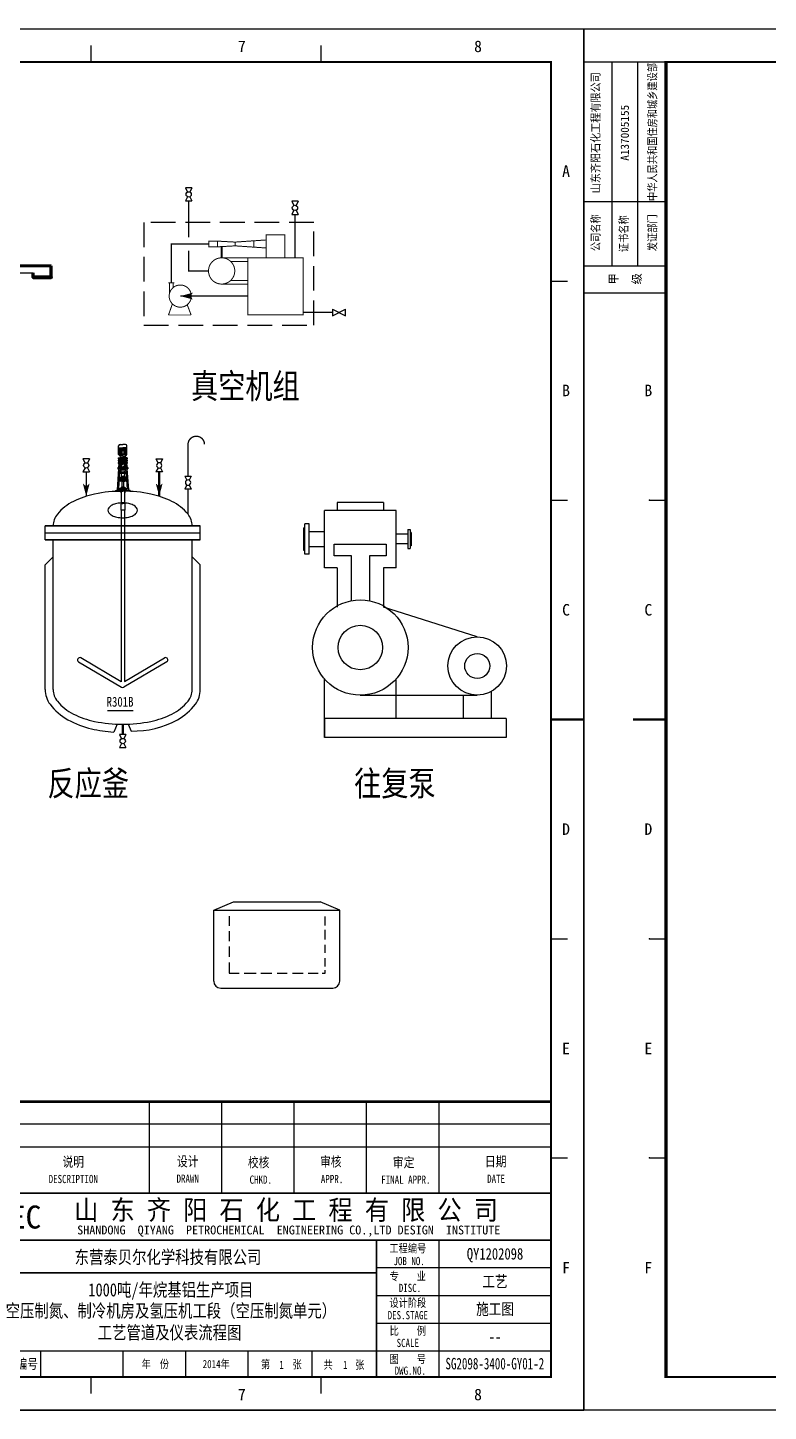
# Model space of a CAD drawing. Header units: millimetres. Extents: x 9671 to 25689, y -17516 to -2951.
# Drawn here: x 24038.2 to 24263.2, y -4598.2 to -4177.4 of the extents above; entities that cross this region are included whole.
import ezdxf
from ezdxf.enums import TextEntityAlignment as Align

# ---------------------------------------------------------------- set-up
doc = ezdxf.new("R2010")
doc.units = ezdxf.units.MM
doc.linetypes.add('DASH', pattern=[0.35, 0.25, -0.1])
for name, color, linetype in [('01', 7, 'Continuous'), ('5剖面线层', 2, 'Continuous'), ('A', 2, 'Continuous'), ('arrow', 7, 'Continuous'), ('gyx', 6, 'Continuous'), ('sb', 2, 'Continuous')]:
    doc.layers.add(name, color=color, linetype=linetype)
for name, color, linetype, lineweight in [('CAXA0', 7, 'Continuous', 70), ('主管线', 1, 'Continuous', 80), ('循环水', 3, 'Continuous', 40), ('空气', 7, 'Continuous', 40), ('设备', 4, 'Continuous', 30), ('辅助物料', 5, 'Continuous', 40)]:
    doc.layers.add(name, color=color, linetype=linetype, lineweight=lineweight)
doc.styles.add('QSDI', font='SimSun.ttf', dxfattribs={"width": 0.8})

# ---------------------------------------------------------------- blocks, each defined once
blk = doc.blocks.new('2#图框，横')
for p, q in [((7777.69, 0), (7777.69, 420)), ((7777.69, 420), (8371.69, 420)), ((8371.69, 420), (8371.69, 0)), ((7872.57, 415), (7872.57, 410)), ((7942.44, 415), (7942.44, 410)), ((8012.32, 415), (8012.32, 410)), ((8152.07, 415), (8152.07, 410)), ((8221.94, 415), (8221.94, 410)), ((8291.82, 415), (8291.82, 410)), ((8361.69, 343.33), (8366.69, 343.33)), ((8371.69, 0), (8371.69, 297)), ((7797.69, 276.67), (7802.69, 276.67)), ((8361.69, 276.67), (8366.69, 276.67)), ((7797.69, 143.33), (7802.69, 143.33)), ((8361.69, 143.33), (8366.69, 143.33)), ((7797.69, 76.67), (7802.69, 76.67)), ((8361.69, 76.67), (8366.69, 76.67)), ((7872.57, 10), (7872.57, 5)), ((7942.44, 10), (7942.44, 5)), ((8012.32, 10), (8012.32, 5)), ((8152.07, 10), (8152.07, 5)), ((8221.94, 10), (8221.94, 5)), ((8291.82, 10), (8291.82, 5)), ((8371.69, 0), (7777.69, 0)), ((7951.69, 0), (8371.69, 0))]:
    blk.add_line(p, q)
for points, const_width in [([(8082.19, 410), (8082.19, 420)], 0.8), ([(8082.19, 410), (8082.19, 420)], 0.5), ([(7802.69, 210), (7792.69, 210)], 0.8), ([(8361.69, 210), (8371.69, 210)], 0.8), ([(7792.69, 210), (7802.69, 210)], 0.5), ([(8361.69, 210), (8371.69, 210)], 0.5), ([(8082.19, 10), (8082.19, 0)], 0.8), ([(8082.19, 10), (8082.19, 0)], 0.5)]:
    blk.add_lwpolyline(points, dxfattribs=dict(const_width=const_width))
blk.add_lwpolyline([(7802.69, 10, 1, 1, 0), (7802.69, 410, 0.6, 0.6, 0), (8361.69, 410, 0.6, 0.6, 0), (8361.69, 10, 0.6, 0.6, 0)], format="xyseb", close=True)
for p in [(7797.69, 276.67), (7797.69, 210), (7797.69, 143.33), (7797.69, 76.67)]:
    blk.add_point(p)
at = {"style": 'QSDI'}
for s, p in [('1', (7836.11, 412.98)), ('2', (7907.86, 412.98)), ('3', (7979.61, 412.98)), ('4', (8051.36, 412.98)), ('5', (8123.11, 412.98)), ('6', (8194.86, 412.98)), ('7', (8266.61, 412.98)), ('8', (8338.36, 412.98)), ('A', (8365.11, 375.02)), ('B', (7796.11, 308.32)), ('B', (8365.11, 308.32)), ('C', (7796.11, 241.62)), ('C', (8365.11, 241.62)), ('D', (7796.11, 174.92)), ('D', (8365.11, 174.92)), ('E', (7796.11, 108.22)), ('E', (8365.11, 108.22)), ('F', (7796.11, 41.52)), ('F', (8365.11, 41.52)), ('1', (7836.11, 2.98)), ('2', (7907.86, 2.98)), ('3', (7979.61, 2.98)), ('4', (8051.36, 2.98)), ('5', (8123.11, 2.98)), ('6', (8194.86, 2.98)), ('7', (8266.61, 2.98)), ('8', (8338.36, 2.98))]:
    blk.add_text(s, height=3.5, dxfattribs=at).set_placement(p)
blk = doc.blocks.new('1#图框 附件栏')
for p, q in [((1378.65, 584.25), (1403.65, 584.25)), ((1387.17, 584), (1387.17, 522.12)), ((1394.92, 584), (1394.92, 522.12)), ((1403.65, 541.68), (1378.65, 541.68)), ((1403.65, 522.12), (1378.65, 522.12)), ((1378.65, 514), (1403.65, 514))]:
    blk.add_line(p, q)
blk.add_point((1403.65, 522.12))
at = {"style": 'QSDI'}
for tag, width, p in [('山东齐阳石化工程有限公司', 0.9, (1382.24, 562.69)), ('中华人民共和国住房和城乡建设部', 0.8, (1399.49, 562.92)), ('公司名称', 0.8, (1382.24, 532.28)), ('证书名称', 0.8, (1390.78, 531.97)), ('发证部门', 0.8, (1399.49, 532.28))]:
    blk.add_attdef(tag, text='', height=2.5, rotation=90, dxfattribs=dict(at, width=width)).set_placement(p, align=Align.MIDDLE_CENTER)
for tag, p in [('A237005152', (1391.09, 562.69)), ('乙', (1387.68, 518.28)), ('级', (1394.76, 518.28))]:
    blk.add_attdef(tag, text='', height=2.5, rotation=90, dxfattribs=at).set_placement(p, align=Align.MIDDLE_CENTER)
blk = doc.blocks.new('1#图签 分单元')
at = {"linetype": 'Continuous'}
blk.add_line((1975.77, -263.93), (2155.77, -263.93), dxfattribs=at)
for p, q in [((1987.77, -291.93), (1987.77, -264.26)), ((2033.77, -291.93), (2033.77, -264.26)), ((2055.77, -291.93), (2055.77, -264.26)), ((2077.77, -291.93), (2077.77, -264.26)), ((2099.77, -291.93), (2099.77, -264.26)), ((2121.77, -291.73), (2121.77, -264.26)), ((2155.77, -263.93), (2155.77, -347.93)), ((1975.77, -270.93), (2155.77, -270.93)), ((1975.77, -277.93), (2155.77, -277.93)), ((1947.77, -291.99), (1947.77, -339.93)), ((1961.77, -291.99), (1961.77, -339.93)), ((1933.77, -297.93), (1975.77, -297.93)), ((1933.77, -304.93), (1975.77, -304.93)), ((2121.81, -347.93), (2121.81, -306.23)), ((1933.77, -311.93), (1975.77, -311.93)), ((2102.77, -314.6), (2155.77, -314.6)), ((1933.77, -318.93), (1975.77, -318.93)), ((2102.77, -323.1), (2155.85, -323.1)), ((1933.77, -325.93), (1975.77, -325.93)), ((2102.77, -331.53), (2155.77, -331.53)), ((1933.77, -332.93), (1975.77, -332.93)), ((1933.77, -339.93), (2155.77, -339.93)), ((2000.77, -347.93), (2000.77, -339.93)), ((2025.77, -347.93), (2025.77, -339.93)), ((2044.77, -339.93), (2044.77, -347.93)), ((2063.77, -347.93), (2063.77, -339.93)), ((2083.27, -347.93), (2083.27, -339.93)), ((1933.77, -347.93), (2155.77, -347.93))]:
    blk.add_line(p, q)
at = {"linetype": 'Continuous', "const_width": 0.5}
for points in [[(2155.77, -264.26), (1975.77, -264.26), (1975.77, -291.99)], [(1975.77, -291.99), (1933.77, -291.99), (1933.77, -347.93)], [(2155.77, -291.99), (1975.77, -291.99), (1975.77, -347.93)], [(1975.77, -306.23), (2155.77, -306.23)], [(2102.77, -347.93), (2102.77, -306.03)], [(1975.77, -316.23), (2102.77, -316.23)]]:
    blk.add_lwpolyline(points, dxfattribs=at)
at = {"style": 'QSDI', "width": 0.8}
for s, height, p in [('版次号', 3, (1982.07, -283.85)), ('说明', 3, (2010.64, -283.93)), ('设计', 3, (2045.41, -283.81)), ('校核', 3, (2066.96, -284.11)), ('审核', 3, (2088.89, -283.87)), ('审定', 3, (2111.02, -284.11)), ('日期', 3, (2138.99, -283.84)), ('工程编号', 2.5, (2112.29, -310.01)), ('JOB NO.', 2.5, (2112.68, -313.87)), ('专    业', 2.5, (2112.29, -318.47)), ('DISC.', 2.5, (2112.95, -322.05)), ('设计阶段', 2.5, (2112.29, -326.58)), ('DES.STAGE', 2.5, (2112.29, -330.33)), ('比    例', 2.5, (2112.29, -335.09)), ('专业', 2.5, (1939.85, -336.31)), ('会签人', 2.5, (1954.84, -336.38)), ('日期', 2.5, (1967.44, -336.31)), ('SCALE', 2.5, (2112.29, -338.78)), ('会    签', 2.5, (1954.31, -343.71)), ('年  份', 2.5, (2035.59, -345.21)), ('第     张', 2.5, (2073.87, -345.3)), ('共     张', 2.5, (2092.88, -345.43)), ('图    号', 2.5, (2112.29, -343.66)), ('DWG.NO.', 2.5, (2113.05, -347.21))]:
    blk.add_text(s, height=height, dxfattribs=at).set_placement(p, align=Align.CENTER)
at = {"linetype": 'Continuous', "style": 'QSDI', "width": 0.8}
for s, height, p in [('REV.NO.', 2.5, (1982.22, -288.89)), ('DESCRIPTION', 2.5, (2010.64, -288.93)), ('DRAWN', 2.5, (2045.41, -288.81)), ('CHKD.', 2.5, (2067.61, -289.11)), ('APPR.', 2.5, (2089.27, -288.93)), ('FINAL APPR.', 2.5, (2111.7, -289.11)), ('DATE', 2.5, (2139.11, -288.84)), ('DISC.', 2, (1940.51, -339.24)), ('SIGN.', 2, (1954.84, -339.31)), ('DATE', 2, (1967.44, -339.24)), ('COUNTERSIGNED', 2, (1954.31, -346.81))]:
    blk.add_text(s, height=height, dxfattribs=at).set_placement(p, align=Align.CENTER)
at = {"style": 'QSDI', "width": 0.9}
blk.add_text('山 东 齐 阳 石 化 工 程 有 限 公 司', height=6, dxfattribs=at).set_placement((2010.9, -300.09))
at = {"style": 'QSDI'}
blk.add_text('SQEC', height=7, dxfattribs=at).set_placement((1991.38, -299.24), align=Align.MIDDLE_CENTER)
blk.add_text('SHANDONG  QIYANG  PETROCHEMICAL  ENGINEERING CO.,LTD DESIGN  INSTITUTE', height=2.7, dxfattribs=at).set_placement((2011.83, -304.53))
at = {"style": 'QSDI', "width": 0.8}
blk.add_text('注册师印章编号', height=3, dxfattribs=at).set_placement((1988.45, -343.83), align=Align.MIDDLE)
for tag, height, p in [('建设单位名称', 4, (2039.43, -311.43)), ('1', 3.5, (2138.79, -310.42)), ('项目或装置名称', 4, (2040.3, -321.37)), ('2', 3.5, (2138.79, -318.85)), ('单元名称', 4, (2040.3, -327.75)), ('3', 3.5, (2138.79, -327.21)), ('XXX图', 4, (2039.89, -334.37)), ('4', 3.5, (2138.79, -335.63)), ('2011年', 2.5, (2054.08, -343.96)), ('1', 2.5, (2073.9, -344.2)), ('1', 2.5, (2093.27, -344.2)), ('6', 3.5, (2138.79, -343.93))]:
    blk.add_attdef(tag, text='', height=height, dxfattribs=at).set_placement(p, align=Align.MIDDLE_CENTER)
blk = doc.blocks.new('160')
at = {"color": 0}
blk.add_circle((1332.22, -822.71), 0.8, dxfattribs=at)
at = {"layer": 'arrow'}
for p, q in [((1330.22, -821.71), (1330.22, -823.71)), ((1330.22, -821.71), (1331.51, -822.35)), ((1330.22, -823.71), (1331.51, -823.06)), ((1332.94, -822.35), (1334.22, -821.71)), ((1332.94, -823.06), (1334.22, -823.71)), ((1334.22, -823.71), (1334.22, -821.71))]:
    blk.add_line(p, q, dxfattribs=at)
blk = doc.blocks.new('fanmen')
at = {"layer": 'arrow'}
for p, q in [((1, 0), (-1, 0)), ((1, -4), (-1, 0)), ((-1, -4), (1, 0)), ((-1, -4), (1, -4))]:
    blk.add_line(p, q, dxfattribs=at)

msp = doc.modelspace()

# ---------------------------------------------------------------- linework, layer by layer
msp.add_line((24062.42, -4385.08), (24070.18, -4385.08))
at = {"color": 2, "linetype": 'Continuous'}
for p, q in [((24099.38, -4447.66), (24099.38, -4450.6)), ((24128.51, -4450.52), (24128.51, -4447.74)), ((24128.51, -4454.77), (24128.51, -4451.82)), ((24099.38, -4452.25), (24099.38, -4455.29)), ((24099.38, -4456.85), (24099.38, -4459.97)), ((24128.51, -4458.75), (24128.51, -4456.33)), ((24128.51, -4463), (24128.51, -4460.4)), ((24099.38, -4461.7), (24099.38, -4465)), ((24128.51, -4465), (24128.51, -4464.04)), ((24099.38, -4465), (24102.41, -4465)), ((24103.97, -4465), (24107.61, -4465)), ((24109, -4465), (24112.38, -4465)), ((24113.94, -4465), (24117.06, -4465)), ((24118.62, -4465), (24121.83, -4465)), ((24123.39, -4465), (24126.43, -4465)), ((24127.64, -4465), (24128.51, -4465))]:
    msp.add_line(p, q, dxfattribs=at)
at = {"layer": '01', "color": 2, "ltscale": 0.8}
msp.add_line((24035.5, -4252.02), (24039.88, -4252.02), dxfattribs=at)
at = {"layer": '5剖面线层'}
for p, q in [((24065.81, -4307.23), (24065.81, -4304.61)), ((24066.22, -4304.2), (24067.06, -4304.2)), ((24067.91, -4304.2), (24067.06, -4304.2)), ((24068.32, -4307.23), (24068.32, -4304.61)), ((24065.71, -4308.24), (24065.71, -4308.41)), ((24065.71, -4308.24), (24067.06, -4308.24)), ((24065.71, -4308.41), (24067.06, -4308.41)), ((24065.71, -4308.41), (24065.71, -4308.52)), ((24065.71, -4308.52), (24067.06, -4308.52)), ((24065.71, -4308.96), (24067.06, -4308.96)), ((24065.71, -4308.96), (24065.71, -4309.17)), ((24065.8, -4308.52), (24065.8, -4308.96)), ((24065.81, -4305.21), (24067.06, -4305.21)), ((24065.94, -4307.49), (24065.81, -4307.23)), ((24065.94, -4307.49), (24065.94, -4305.21)), ((24065.94, -4307.49), (24067.06, -4307.49)), ((24066.01, -4305.2), (24066.01, -4307.22)), ((24066.01, -4307.22), (24066.1, -4307.48)), ((24066.07, -4305.21), (24066.07, -4307.23)), ((24066.07, -4307.23), (24066.16, -4307.49)), ((24066.16, -4305.21), (24066.16, -4307.49)), ((24066.17, -4307.49), (24066.17, -4307.67)), ((24066.43, -4305.21), (24066.43, -4307.21)), ((24066.43, -4307.22), (24066.52, -4307.5)), ((24066.46, -4307.96), (24067.06, -4307.96)), ((24066.49, -4305.21), (24066.49, -4307.21)), ((24066.49, -4307.21), (24066.58, -4307.49)), ((24066.58, -4305.21), (24066.58, -4307.49)), ((24066.64, -4306.01), (24066.64, -4307.17)), ((24066.73, -4306.05), (24066.73, -4307.12)), ((24067.06, -4306.05), (24066.73, -4306.05)), ((24066.73, -4307.12), (24067.06, -4307.12)), ((24066.87, -4305.21), (24066.87, -4305.92)), ((24066.92, -4305.21), (24066.92, -4305.92)), ((24068.32, -4305.21), (24067.06, -4305.21)), ((24067.06, -4306.05), (24067.4, -4306.05)), ((24067.4, -4307.12), (24067.06, -4307.12)), ((24068.19, -4307.49), (24067.06, -4307.49)), ((24067.66, -4307.96), (24067.06, -4307.96)), ((24068.41, -4308.24), (24067.06, -4308.24)), ((24068.41, -4308.41), (24067.06, -4308.41)), ((24068.41, -4308.52), (24067.06, -4308.52)), ((24068.41, -4308.96), (24067.06, -4308.96)), ((24067.2, -4305.21), (24067.2, -4305.92)), ((24067.26, -4305.21), (24067.26, -4305.92)), ((24067.4, -4306.05), (24067.4, -4307.12)), ((24067.48, -4306.01), (24067.48, -4307.17)), ((24067.54, -4305.21), (24067.54, -4307.49)), ((24067.64, -4307.21), (24067.54, -4307.49)), ((24067.7, -4307.21), (24067.6, -4307.5)), ((24067.64, -4305.21), (24067.64, -4307.21)), ((24067.7, -4305.21), (24067.7, -4307.21)), ((24067.95, -4307.49), (24067.95, -4307.67)), ((24067.97, -4305.21), (24067.97, -4307.49)), ((24068.05, -4307.23), (24067.97, -4307.49)), ((24068.11, -4307.24), (24068.02, -4307.5)), ((24068.05, -4305.21), (24068.05, -4307.23)), ((24068.11, -4305.21), (24068.11, -4307.24)), ((24068.19, -4307.49), (24068.19, -4305.21)), ((24068.19, -4307.49), (24068.32, -4307.23)), ((24068.33, -4308.52), (24068.33, -4308.96)), ((24068.41, -4308.24), (24068.41, -4308.41)), ((24068.41, -4308.41), (24068.41, -4308.52)), ((24068.41, -4308.96), (24068.41, -4309.17)), ((24065.77, -4311.64), (24065.33, -4317.97)), ((24065.54, -4311.17), (24067.06, -4311.17)), ((24065.54, -4311.17), (24065.54, -4311.64)), ((24065.54, -4311.4), (24067.06, -4311.4)), ((24065.54, -4311.64), (24068.58, -4311.64)), ((24065.93, -4309.99), (24065.68, -4311.17)), ((24065.71, -4309.07), (24067.06, -4309.07)), ((24065.71, -4309.17), (24067.06, -4309.17)), ((24065.71, -4309.68), (24067.06, -4309.68)), ((24065.71, -4309.68), (24065.71, -4309.99)), ((24065.71, -4309.8), (24067.06, -4309.8)), ((24065.71, -4309.99), (24067.06, -4309.99)), ((24066.11, -4312.25), (24065.72, -4317.71)), ((24065.92, -4310.97), (24065.73, -4311.17)), ((24065.8, -4309.17), (24065.8, -4309.68)), ((24065.9, -4309.17), (24065.9, -4309.68)), ((24065.9, -4309.17), (24066.24, -4309.3)), ((24065.9, -4309.68), (24066.24, -4309.54)), ((24066.18, -4310.23), (24065.92, -4310.97)), ((24065.92, -4310.97), (24066.4, -4310.97)), ((24065.93, -4309.99), (24066.18, -4310.23)), ((24066.16, -4312.5), (24066.16, -4312.97)), ((24066.16, -4312.5), (24067.92, -4312.5)), ((24066.16, -4312.73), (24067.92, -4312.73)), ((24066.16, -4312.73), (24067.92, -4312.73)), ((24066.16, -4312.97), (24067.92, -4312.97)), ((24066.18, -4310.23), (24066.48, -4310.23)), ((24066.24, -4309.3), (24066.72, -4309.3)), ((24066.24, -4309.54), (24066.24, -4309.3)), ((24066.72, -4309.54), (24066.24, -4309.54)), ((24066.51, -4309.99), (24066.38, -4311.17)), ((24066.57, -4310.97), (24066.38, -4311.17)), ((24066.46, -4311.92), (24067.04, -4311.92)), ((24066.51, -4309.99), (24066.75, -4310.23)), ((24066.54, -4312.5), (24066.57, -4311.92)), ((24066.54, -4312.97), (24066.57, -4313.79)), ((24066.75, -4310.23), (24066.57, -4310.97)), ((24066.57, -4310.97), (24067.06, -4310.97)), ((24066.85, -4309.17), (24066.72, -4309.3)), ((24066.72, -4309.3), (24066.72, -4309.54)), ((24066.85, -4309.68), (24066.72, -4309.54)), ((24066.75, -4310.23), (24067.06, -4310.23)), ((24066.85, -4309.17), (24066.85, -4309.68)), ((24067.63, -4311.92), (24067.04, -4311.92)), ((24068.41, -4309.07), (24067.06, -4309.07)), ((24068.41, -4309.17), (24067.06, -4309.17)), ((24068.41, -4309.68), (24067.06, -4309.68)), ((24068.41, -4309.8), (24067.06, -4309.8)), ((24068.41, -4309.99), (24067.06, -4309.99)), ((24067.37, -4310.23), (24067.06, -4310.23)), ((24067.55, -4310.97), (24067.06, -4310.97)), ((24068.58, -4311.17), (24067.06, -4311.17)), ((24068.58, -4311.4), (24067.06, -4311.4)), ((24068.58, -4311.4), (24067.06, -4311.4)), ((24067.28, -4309.17), (24067.28, -4309.68)), ((24067.28, -4309.17), (24067.4, -4309.3)), ((24067.28, -4309.68), (24067.4, -4309.54)), ((24067.61, -4309.99), (24067.37, -4310.23)), ((24067.37, -4310.23), (24067.55, -4310.97)), ((24067.4, -4309.3), (24067.4, -4309.54)), ((24067.89, -4309.3), (24067.4, -4309.3)), ((24067.4, -4309.54), (24067.89, -4309.54)), ((24067.54, -4312.97), (24067.51, -4313.79)), ((24067.54, -4312.5), (24067.52, -4311.92)), ((24067.55, -4310.97), (24067.75, -4311.17)), ((24067.61, -4309.99), (24067.75, -4311.17)), ((24067.95, -4310.23), (24067.64, -4310.23)), ((24068.2, -4310.97), (24067.73, -4310.97)), ((24068.22, -4309.17), (24067.89, -4309.3)), ((24067.89, -4309.54), (24067.89, -4309.3)), ((24068.22, -4309.68), (24067.89, -4309.54)), ((24067.92, -4312.5), (24067.92, -4312.97)), ((24068.19, -4309.99), (24067.95, -4310.23)), ((24067.95, -4310.23), (24068.2, -4310.97)), ((24067.98, -4312.25), (24068.36, -4317.71)), ((24068.19, -4309.99), (24068.44, -4311.17)), ((24068.2, -4310.97), (24068.39, -4311.17)), ((24068.22, -4309.17), (24068.22, -4309.68)), ((24068.31, -4311.64), (24068.76, -4317.97)), ((24068.33, -4309.17), (24068.33, -4309.68)), ((24068.41, -4309.68), (24068.41, -4309.99)), ((24068.58, -4311.17), (24068.58, -4311.64)), ((24067.04, -4314.91), (24065.92, -4314.91)), ((24067.04, -4314.68), (24065.93, -4314.68)), ((24067.04, -4314.45), (24065.95, -4314.45)), ((24066.06, -4314.45), (24066.24, -4314.16)), ((24066.06, -4315.13), (24066.06, -4314.91)), ((24066.06, -4315.13), (24066.33, -4315.36)), ((24066.24, -4314.16), (24067.04, -4314.16)), ((24067.04, -4315.36), (24066.33, -4315.36)), ((24066.53, -4317.23), (24066.53, -4317.48)), ((24066.53, -4317.23), (24067.04, -4317.23)), ((24066.57, -4313.79), (24067.51, -4313.79)), ((24066.75, -4313.79), (24066.75, -4314.16)), ((24066.75, -4315.36), (24066.75, -4317.23)), ((24067.84, -4314.16), (24067.04, -4314.16)), ((24067.04, -4314.45), (24068.13, -4314.45)), ((24067.04, -4314.68), (24068.15, -4314.68)), ((24067.04, -4314.91), (24068.17, -4314.91)), ((24067.04, -4315.36), (24067.75, -4315.36)), ((24067.56, -4317.23), (24067.04, -4317.23)), ((24067.33, -4313.79), (24067.33, -4314.16)), ((24067.33, -4313.79), (24067.33, -4314.16)), ((24067.33, -4315.36), (24067.33, -4317.23)), ((24067.33, -4315.36), (24067.33, -4317.23)), ((24067.56, -4317.23), (24067.56, -4317.48)), ((24068.02, -4315.13), (24067.75, -4315.36)), ((24068.02, -4314.45), (24067.84, -4314.16)), ((24068.02, -4315.13), (24068.02, -4314.91)), ((24064.82, -4318.19), (24065.09, -4318.19)), ((24064.82, -4318.19), (24064.82, -4318.42)), ((24064.82, -4318.42), (24065.35, -4318.42)), ((24065.35, -4318.35), (24066.08, -4318.35)), ((24065.35, -4318.35), (24065.35, -4318.42)), ((24065.56, -4318.14), (24067.04, -4318.14)), ((24065.56, -4318.14), (24065.56, -4318.35)), ((24065.95, -4317.96), (24066.12, -4317.96)), ((24066.08, -4318.35), (24066.08, -4318.4)), ((24066.08, -4318.4), (24067.04, -4318.4)), ((24066.12, -4317.48), (24067.04, -4317.48)), ((24066.12, -4317.48), (24066.12, -4317.66)), ((24066.12, -4317.78), (24066.12, -4318.14)), ((24066.47, -4318.4), (24066.47, -4318.86)), ((24066.59, -4318.4), (24066.59, -4322.15)), ((24067.96, -4317.48), (24067.04, -4317.48)), ((24068.52, -4318.14), (24067.04, -4318.14)), ((24068, -4318.4), (24067.04, -4318.4)), ((24067.54, -4318.4), (24067.54, -4322.15)), ((24067.65, -4318.4), (24067.65, -4318.86)), ((24067.96, -4317.48), (24067.96, -4317.66)), ((24067.96, -4317.78), (24067.96, -4318.14)), ((24068.06, -4317.96), (24067.96, -4317.96)), ((24068, -4318.35), (24068, -4318.4)), ((24068.74, -4318.35), (24068, -4318.35)), ((24068.06, -4317.96), (24068.13, -4317.96)), ((24068.52, -4318.14), (24068.52, -4318.35)), ((24068.74, -4318.35), (24068.74, -4318.42)), ((24069.26, -4318.42), (24068.74, -4318.42)), ((24069.26, -4318.19), (24068.99, -4318.19)), ((24069.26, -4318.19), (24069.26, -4318.42)), ((24066.45, -4322.15), (24066.45, -4324.15)), ((24066.45, -4322.15), (24067.06, -4322.15)), ((24067.67, -4324.15), (24066.45, -4324.15)), ((24066.59, -4324.15), (24066.59, -4376.36)), ((24067.67, -4322.15), (24067.06, -4322.15)), ((24067.54, -4324.15), (24067.54, -4376.33)), ((24067.67, -4322.15), (24067.67, -4324.15))]:
    msp.add_line(p, q, dxfattribs=at)
for centre, radius, start, end in [((24066.22, -4304.61), 0.409, 90, 180), ((24067.91, -4304.61), 0.409, 0, 90), ((24066.46, -4307.67), 0.292, 180, 270), ((24066.19, -4308.05), 0.191, 264.6441, 37.244), ((24067.01, -4306.68), 0.766, 86.4635, 119.0201), ((24066.99, -4306.46), 0.792, 243.9099, 275.1264), ((24067.11, -4306.68), 0.766, 60.9799, 93.5365), ((24067.13, -4306.46), 0.792, 264.8736, 296.0901), ((24067.66, -4307.67), 0.292, 270, 0), ((24067.94, -4308.05), 0.191, 142.756, 275.3559), ((24066.46, -4312.27), 0.351, 90, 175.9628), ((24067.63, -4312.27), 0.351, 4.0372, 90), ((24065.09, -4317.96), 0.234, 270, 355.9628), ((24065.95, -4317.72), 0.234, 175.9628, 270), ((24068.13, -4317.72), 0.234, 270, 4.0372), ((24068.99, -4317.96), 0.234, 184.0372, 270)]:
    msp.add_arc(centre, radius, start, end, dxfattribs=at)
for points in [[(24065.45, -4316.26), (24065.45, -4316.26), (24065.51, -4316.24), (24065.64, -4316.2), (24065.75, -4316.25), (24065.82, -4316.27)], [(24068.64, -4316.26), (24068.63, -4316.26), (24068.57, -4316.24), (24068.44, -4316.2), (24068.33, -4316.25), (24068.26, -4316.27)]]:
    msp.add_open_spline(points, degree=3, knots=[12.076175, 12.076175, 12.076175, 12.076175, 14.160171, 27.569645, 45.081045, 45.081045, 45.081045, 45.081045], dxfattribs=at)
at = {"layer": 'A', "ltscale": 14}
for p, q in [((24066.12, -4317.66), (24067.06, -4317.66)), ((24067.06, -4317.78), (24066.12, -4317.78)), ((24066.36, -4317.66), (24066.36, -4317.78)), ((24067.96, -4317.66), (24067.02, -4317.66)), ((24067.02, -4317.78), (24067.96, -4317.78)), ((24067.72, -4317.66), (24067.72, -4317.78))]:
    msp.add_line(p, q, dxfattribs=at)
at = {"layer": 'CAXA0', "color": 2, "ltscale": 0.8}
for p, q in [((24045.28, -4249.9), (24035.5, -4249.92)), ((24045.28, -4253.2), (24045.28, -4249.89)), ((24039.88, -4253.21), (24039.88, -4252.02)), ((24039.88, -4253.21), (24045.28, -4253.2)), ((24045.28, -4253.43), (24039.88, -4253.44)), ((24039.88, -4253.5), (24039.88, -4253.44)), ((24039.88, -4253.5), (24039.88, -4253.44)), ((24039.88, -4253.5), (24039.88, -4253.44)), ((24039.88, -4253.5), (24039.88, -4253.44)), ((24045.28, -4253.49), (24039.88, -4253.5)), ((24045.28, -4253.49), (24045.28, -4253.43))]:
    msp.add_line(p, q, dxfattribs=at)
for centre, start, end in [((24039.91, -4253.32), 104.5763, 255.6213), ((24045.25, -4253.31), 284.5763, 75.6213)]:
    msp.add_arc(centre, 0.12, start, end, dxfattribs=at)
at = {"layer": 'gyx', "color": 2}
for p, q in [((24150.17, -4324.23), (24128.31, -4324.23)), ((24128.31, -4341.67), (24128.31, -4324.23)), ((24146.32, -4321.84), (24132.16, -4321.84)), ((24132.16, -4321.84), (24132.16, -4324.23)), ((24146.32, -4321.84), (24146.32, -4324.23)), ((24150.17, -4341.67), (24150.17, -4324.23)), ((24132.16, -4341.67), (24128.31, -4341.67)), ((24132.16, -4341.67), (24132.16, -4353.66)), ((24150.17, -4341.67), (24146.32, -4341.67)), ((24146.32, -4341.67), (24146.32, -4353.66)), ((24174.76, -4362.69), (24146.32, -4353.66)), ((24128.31, -4393.29), (24128.31, -4375.46)), ((24128.31, -4387.49), (24128.31, -4375.46)), ((24150.17, -4387.49), (24150.17, -4375.46)), ((24150.17, -4387.49), (24150.17, -4375.46)), ((24139.24, -4380.44), (24174.76, -4380.44)), ((24170.49, -4380.44), (24170.49, -4387.49)), ((24179.03, -4379.35), (24179.03, -4387.49)), ((24183.51, -4387.49), (24128.31, -4387.49)), ((24128.31, -4387.49), (24128.31, -4393.29)), ((24183.51, -4387.49), (24183.51, -4393.29)), ((24183.51, -4393.29), (24128.31, -4393.29))]:
    msp.add_line(p, q, dxfattribs=at)
for centre, radius in [((24139.24, -4365.95), 14.49), ((24139.24, -4365.95), 6.76), ((24174.76, -4371.56), 8.88), ((24174.76, -4371.56), 3.8)]:
    msp.add_circle(centre, radius, dxfattribs=at)
at = {"layer": 'sb'}
for p, q in [((24043.47, -4328.97), (24090.61, -4328.97)), ((24090.61, -4328.97), (24043.47, -4328.97)), ((24043.47, -4333.2), (24043.47, -4328.97)), ((24090.61, -4333.2), (24090.61, -4328.97)), ((24043.47, -4331.08), (24090.61, -4331.08)), ((24090.61, -4333.2), (24043.47, -4333.2)), ((24043.47, -4333.2), (24090.61, -4333.2)), ((24045.91, -4378.72), (24045.91, -4333.2)), ((24088.18, -4378.72), (24088.18, -4333.2)), ((24045.91, -4338.4), (24043.47, -4340.84)), ((24088.18, -4338.4), (24090.61, -4340.84)), ((24043.47, -4378.72), (24043.47, -4340.84)), ((24090.61, -4378.72), (24090.61, -4340.84)), ((24065.4, -4389.25), (24064.3, -4391.64)), ((24068.69, -4389.25), (24069.65, -4391.34))]:
    msp.add_line(p, q, dxfattribs=at)
at = {"layer": 'sb', "color": 2}
for p, q in [((24122, -4329.59), (24122, -4336.31)), ((24122, -4329.59), (24122.35, -4329.59)), ((24122.35, -4337.59), (24122.35, -4328.31)), ((24123.67, -4328.31), (24122.35, -4328.31)), ((24123.67, -4337.59), (24123.67, -4328.31)), ((24123.67, -4330.63), (24128.31, -4330.63)), ((24153.65, -4331.5), (24150.17, -4331.5)), ((24153.65, -4330.05), (24153.65, -4335.85)), ((24153.65, -4330.05), (24154.42, -4330.05)), ((24154.42, -4330.05), (24154.42, -4335.85)), ((24154.71, -4330.92), (24154.42, -4330.92)), ((24154.71, -4330.92), (24154.71, -4334.98)), ((24122, -4336.31), (24122.35, -4336.31)), ((24123.67, -4337.59), (24122.35, -4337.59)), ((24123.67, -4335.27), (24128.31, -4335.27)), ((24136.54, -4351.71), (24136.54, -4338.06)), ((24141.98, -4338.06), (24141.98, -4351.72)), ((24153.65, -4334.4), (24150.17, -4334.4)), ((24153.65, -4335.85), (24154.42, -4335.85)), ((24154.71, -4334.98), (24154.42, -4334.98))]:
    msp.add_line(p, q, dxfattribs=at)
at = {"layer": 'sb', "linetype": 'DASH', "ltscale": 30}
msp.add_lwpolyline([(24125.1, -4236.65), (24073.47, -4236.65), (24073.47, -4267.92), (24125.1, -4267.92)], close=True, dxfattribs=at)
at = {"layer": 'sb', "const_width": 0.3}
for points in [[(24116.31, -4240.48), (24110.59, -4240.48), (24110.59, -4247.43), (24116.31, -4247.43)], [(24095.8, -4242.35), (24093.17, -4242.35), (24093.17, -4244.09), (24095.8, -4244.09)], [(24121.84, -4247.43), (24105.06, -4247.43), (24105.06, -4264.78), (24121.84, -4264.78)]]:
    msp.add_lwpolyline(points, close=True, dxfattribs=at)
at = {"layer": 'sb', "const_width": 0.3, "flags": 128}
for points in [[(24101.2, -4242.65), (24095.8, -4242.35)], [(24101.2, -4243.79), (24095.8, -4244.09)], [(24110.59, -4242), (24101.2, -4242.65)], [(24101.2, -4243.69), (24101.2, -4242.75)], [(24110.59, -4244.44), (24101.2, -4243.79)], [(24106.86, -4242.36), (24106.86, -4244.08)], [(24105.06, -4247.43), (24097.09, -4247.43)], [(24105.06, -4248.55), (24099.88, -4248.55)], [(24099.88, -4254.29), (24105.06, -4254.29)], [(24082.75, -4255.01), (24080.87, -4255.01)], [(24081.23, -4255.01), (24081.23, -4258.39)], [(24082.35, -4255.01), (24082.35, -4256.49)], [(24097.1, -4255.41), (24105.06, -4255.41)], [(24082.14, -4261.45), (24080.95, -4264.82)], [(24086.64, -4261.7), (24087.83, -4264.82)], [(24087.83, -4264.82), (24080.95, -4264.82)]]:
    msp.add_lwpolyline(points, dxfattribs=at)
at = {"layer": 'sb', "lineweight": 53, "const_width": 0.3, "flags": 128}
for points in [[(24097.1, -4255.41, 1), (24097.1, -4247.43, 1), (24097.1, -4255.41, 1)], [(24084.53, -4262.44, 1), (24084.53, -4255.7, 1), (24084.53, -4262.44, 1)]]:
    msp.add_lwpolyline(points, format="xyb", dxfattribs=at)
at = {"layer": 'sb', "color": 2}
msp.add_lwpolyline([(24136.54, -4338.06), (24131.27, -4338.06), (24131.27, -4334.47), (24147.08, -4334.47), (24147.08, -4338.06), (24141.98, -4338.06)], dxfattribs=at)
at = {"layer": 'sb'}
for points in [[(24053.64, -4370.29), (24066.7, -4378)], [(24066.59, -4376.36), (24054.33, -4369.12)], [(24080.44, -4370.29), (24067.39, -4378)], [(24067.54, -4376.33), (24079.75, -4369.12)]]:
    msp.add_lwpolyline(points, dxfattribs=at)
for centre, radius, start, end in [((24058.88, -4335.07), 15.18, 116.5651, 140.3607), ((24063.8, -4344.91), 26.17, 101.7009, 116.5651), ((24067.04, -4360.55), 42.15, 90, 101.7009), ((24067.04, -4360.55), 42.15, 78.2991, 90), ((24070.28, -4344.91), 26.17, 63.4349, 78.2991), ((24075.2, -4335.07), 15.18, 39.6393, 63.4349), ((24051.52, -4328.97), 5.61, 140.3607, 180), ((24063.74, -4324.22), 1.2, 140.3607, 180), ((24063.74, -4324.22), 1.2, 180, 219.6393), ((24065.3, -4325.52), 3.23, 116.5651, 140.3607), ((24065.3, -4322.92), 3.23, 219.6393, 243.4349), ((24066.35, -4327.61), 5.57, 101.7009, 116.5651), ((24066.35, -4320.82), 5.57, 243.4349, 258.2991), ((24067.04, -4330.94), 8.98, 90, 101.7009), ((24067.04, -4330.94), 8.98, 78.2991, 90), ((24067.73, -4327.61), 5.57, 63.4349, 78.2991), ((24067.73, -4320.82), 5.57, 281.7009, 296.5651), ((24068.78, -4325.52), 3.23, 39.6393, 63.4349), ((24068.78, -4322.92), 3.23, 296.5651, 320.3607), ((24070.35, -4324.22), 1.2, 0, 39.6393), ((24070.35, -4324.22), 1.2, 320.3607, 0), ((24082.56, -4328.97), 5.61, 0, 39.6393), ((24067.04, -4317.49), 8.98, 258.2991, 270), ((24067.04, -4317.49), 8.98, 270, 281.7009), ((24053.98, -4369.7), 0.68, 59.4274, 239.4274), ((24080.1, -4369.7), 0.68, 300.5726, 120.5726), ((24050.97, -4378.72), 7.5, 180, 216.8978), ((24051.52, -4378.72), 5.61, 180, 219.6393), ((24067.04, -4377.42), 0.68, 239.4274, 300.5726), ((24067.04, -4377.42), 0.68, 239.4274, 300.5726), ((24082.56, -4378.72), 5.61, 320.3607, 0), ((24083.12, -4378.72), 7.5, 323.1022, 0), ((24058.62, -4372.98), 17.06, 216.8978, 241.1134), ((24058.88, -4372.61), 15.18, 219.6393, 243.4349), ((24075.2, -4372.61), 15.18, 296.5651, 320.3607), ((24075.47, -4372.98), 17.06, 298.8866, 323.1022), ((24063.7, -4363.77), 27.58, 241.1134, 257.1272), ((24063.8, -4362.78), 26.17, 243.4349, 258.2991), ((24067.04, -4347.14), 42.15, 258.2991, 270), ((24067.04, -4347.14), 42.15, 270, 281.7009), ((24070.38, -4363.77), 27.58, 268.475, 298.8866), ((24070.28, -4362.78), 26.17, 281.7009, 296.5651), ((24067.04, -4349.14), 42.59, 257.1272, 266.3025)]:
    msp.add_arc(centre, radius, start, end, dxfattribs=at)
at = {"layer": '主管线', "const_width": 0.7}
for points in [[(24078.13, -4312.56), (24078.13, -4319.94)], [(24078.13, -4312.56), (24078.13, -4319.94)], [(24067.04, -4389.28), (24067.04, -4392.4)], [(24067.04, -4389.28), (24067.04, -4392.4), (24067.04, -4392.4)]]:
    msp.add_lwpolyline(points, dxfattribs=at)
at = {"layer": '主管线'}
for points in [[(24088.39, -4258.03), (24087.53, -4259.07), (24084.53, -4259.07), (24088.39, -4260.1)], [(24054.92, -4316.07), (24055.96, -4316.94), (24055.96, -4319.94), (24056.99, -4316.07)], [(24079.16, -4316.07), (24078.13, -4316.94), (24078.13, -4319.94), (24077.09, -4316.07)]]:
    msp.add_solid(points, dxfattribs=at)
at = {"layer": '循环水', "lineweight": -3, "ltscale": 0.2, "const_width": 0.4}
for points in [[(24119.39, -4247.43), (24119.39, -4234.25)], [(24121.84, -4264.05), (24130.75, -4264.05)]]:
    msp.add_lwpolyline(points, dxfattribs=at)
at = {"layer": '空气', "const_width": 0.4}
for points in [[(24087.09, -4241.22), (24087.09, -4230.16)], [(24093.17, -4243.22), (24081.81, -4243.22), (24081.81, -4255.01)], [(24093.11, -4251.42), (24087.04, -4251.42), (24087.04, -4245.22)], [(24097.09, -4244.09), (24097.09, -4247.43)], [(24105.06, -4259.07), (24084.53, -4259.07)], [(24086.89, -4313.79), (24086.89, -4304.17)], [(24086.89, -4325.39), (24086.89, -4317.79)]]:
    msp.add_lwpolyline(points, dxfattribs=at)
msp.add_lwpolyline([(24086.89, -4304.19, -1), (24091.89, -4304.19)], format="xyb", dxfattribs=at)
at = {"layer": '设备', "color": 2}
for p, q in [((24094.7, -4445.86), (24100.68, -4443.33)), ((24100.68, -4443.33), (24126.99, -4443.33)), ((24132.97, -4445.86), (24126.99, -4443.33)), ((24094.7, -4445.85), (24132.97, -4445.85)), ((24094.7, -4467.41), (24094.7, -4445.86)), ((24132.97, -4467.41), (24132.97, -4445.82)), ((24096.82, -4469.53), (24130.85, -4469.53))]:
    msp.add_line(p, q, dxfattribs=at)
for centre, start, end in [((24096.82, -4467.41), 180, 270), ((24130.85, -4467.41), 270, 0)]:
    msp.add_arc(centre, 2.12, start, end, dxfattribs=at)
at = {"layer": '辅助物料', "color": 4}
msp.add_line((24097.09, -4244.09), (24097.09, -4247.43), dxfattribs=at)
at = {"layer": '辅助物料', "const_width": 0.4}
msp.add_lwpolyline([(24055.96, -4312.56), (24055.96, -4319.94)], dxfattribs=at)

# ---------------------------------------------------------------- block references
for p in [(15835.45, -4597.84), (16429.45, -4597.84)]:
    msp.add_blockref('2#图框，横', p)
msp.add_blockref('1#图框 附件栏', (22828.5, -4772.09)).add_auto_attribs({'乙': '甲', '级': '级', '公司名称': '公司名称', '证书名称': '证书名称', '发证部门': '发证部门', '山东齐阳石化工程有限公司': '山东齐阳石化工程有限公司', 'A237005152': 'A137005155', '中华人民共和国住房和城乡建设部': '中华人民共和国住房和城乡建设部'})
at = {"color": 0, "lineweight": -3, "rotation": 270}
for p in [(24909.8, -2895.93), (24942.09, -2900.02)]:
    msp.add_blockref('160', p, dxfattribs=at)
at = {"color": 0, "rotation": 270}
for p in [(24878.66, -2978.34), (24889.75, -3062.17)]:
    msp.add_blockref('160', p, dxfattribs=at)
at = {"color": 0, "xscale": -1, "rotation": 90}
for p in [(23255.42, -2978.34), (23264.18, -2983.57)]:
    msp.add_blockref('160', p, dxfattribs=at)
at = {"color": 1}
ref = msp.add_blockref('1#图签 分单元', (22041.38, -4239.91), dxfattribs=at)
ref.add_attrib('建设单位名称', '东营泰贝尔化学科技有限公司', dxfattribs={"height": 4, "style": 'QSDI', "width": 0.8}).set_placement((24080.81, -4551.34), align=Align.MIDDLE_CENTER)
ref.add_attrib('1', 'QY1202098', dxfattribs={"height": 3.5, "style": 'QSDI', "width": 0.8}).set_placement((24180.17, -4550.33), align=Align.MIDDLE_CENTER)
ref.add_attrib('2', '工艺', dxfattribs={"height": 3.5, "style": 'QSDI', "width": 0.8}).set_placement((24180.17, -4558.76), align=Align.MIDDLE_CENTER)
ref.add_attrib('4', '--', dxfattribs={"height": 3.5, "style": 'QSDI', "width": 0.8}).set_placement((24180.17, -4575.54), align=Align.MIDDLE_CENTER)
ref.add_attrib('3', '施工图', dxfattribs={"height": 3.5, "style": 'QSDI', "width": 0.8}).set_placement((24180.17, -4567.12), align=Align.MIDDLE_CENTER)
ref.add_attrib('6', 'SG2098-3400-GY01-2', dxfattribs={"height": 3.5, "style": 'QSDI', "width": 0.7}).set_placement((24180.11, -4583.73), align=Align.MIDDLE_CENTER)
ref.add_attrib('1', '1', dxfattribs={"height": 2.5, "style": 'QSDI', "width": 0.8}).set_placement((24115.29, -4584.11), align=Align.MIDDLE_CENTER)
ref.add_attrib('1', '1', dxfattribs={"height": 2.5, "style": 'QSDI', "width": 0.8}).set_placement((24134.65, -4584.11), align=Align.MIDDLE_CENTER)
ref.add_attrib('2011年', '2014年', dxfattribs={"height": 2.5, "style": 'QSDI', "width": 0.8}).set_placement((24095.46, -4583.86), align=Align.MIDDLE_CENTER)
ref.add_attrib('项目或装置名称', '1000吨/年烷基铝生产项目', dxfattribs={"height": 4, "style": 'QSDI', "width": 0.8}).set_placement((24081.68, -4561.28), align=Align.MIDDLE_CENTER)
ref.add_attrib('XXX图', '工艺管道及仪表流程图', dxfattribs={"height": 4, "style": 'QSDI', "width": 0.8}).set_placement((24081.27, -4574.28), align=Align.MIDDLE_CENTER)
ref.add_attrib('单元名称', '空压制氮、制冷机房及氢压机工段（空压制氮单元）', dxfattribs={"height": 4, "style": 'QSDI', "width": 0.8}).set_placement((24081.68, -4567.65), align=Align.MIDDLE_CENTER)
at = {"layer": 'arrow', "rotation": 270}
msp.add_blockref('fanmen', (24134.75, -4264.05), dxfattribs=at)

# ---------------------------------------------------------------- texts
at = {"style": 'QSDI', "width": 0.8}
for s, p in [('真空机组', (24087.8, -4290.22)), ('反应釜', (24044.17, -4411.06)), ('往复泵', (24137.35, -4411.06))]:
    msp.add_text(s, height=7.569, dxfattribs=at).set_placement(p)
at = {"width": 0.8}
msp.add_text('R301B', height=3, dxfattribs=at).set_placement((24066.24, -4382.47), align=Align.MIDDLE)

doc.saveas('drawing.dxf')
